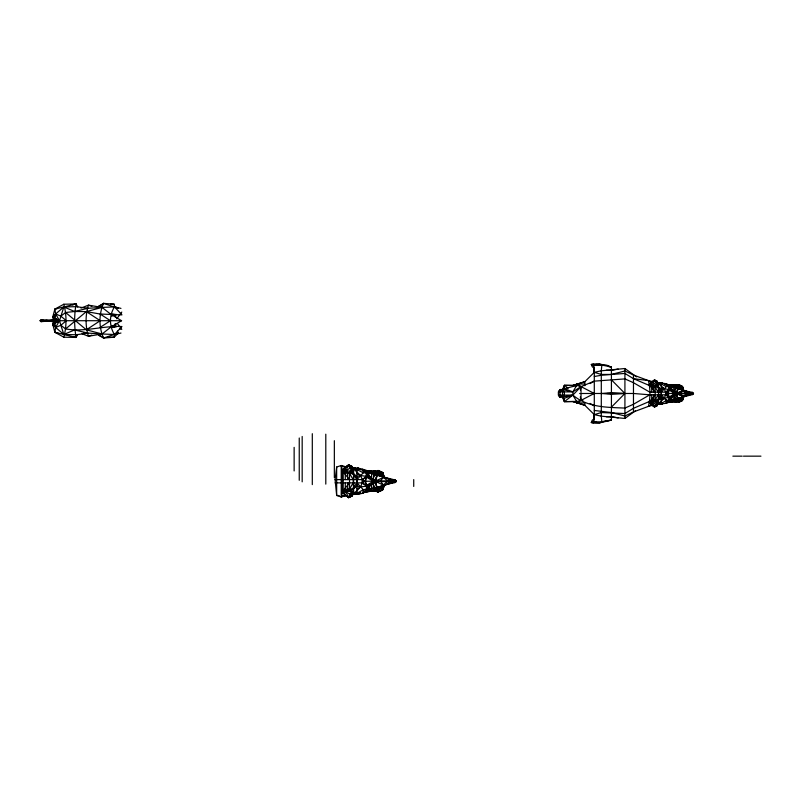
<?xml version="1.0" encoding="UTF-8"?>
<svg xmlns="http://www.w3.org/2000/svg" width="801" height="801" viewBox="0 0 801 801"><rect width="100%" height="100%" fill="white"/><g stroke="black" fill="none" stroke-linecap="round" stroke-linejoin="round"><path stroke-width="1.2" d="M120.971 308.385L114.483 306.893L102.087 307.414L88.42 305.161C85.306 315.133 85.306 326.277 88.42 336.25L102.087 333.997L114.483 334.518L120.971 333.036M345.291 467.624L341.226 465.511L336.66 467.023L335.088 479.609L336.66 495.459L341.226 496.97L345.291 494.858L345.291 495.869L341.226 496.97L341.226 465.511L345.291 466.613L345.291 468.585M341.226 496.97L342.808 491.013L347.654 488.73L351.929 491.674L352.15 495.959L348.605 497.641L342.387 492.605L342.387 482.873M356.936 492.144L353.611 493.556C357.827 489.972 363.213 485.847 362.192 479.609L367.619 476.575L367.619 470.998L360.6 469.436M661.276 402.422L658.552 403.584C662.006 400.65 666.422 397.266 665.581 392.15L670.037 389.656L670.037 385.081L664.279 383.799L674.863 385.872L681.661 385.942L682.863 387.424L683.684 390.968L682.863 387.424L681.661 386.142L682.863 387.444L683.553 390.968M117.397 331.133L118.348 333.026L103.539 338.052C98.783 327.098 98.783 314.322 103.539 303.359L114.163 304.2L114.483 306.893C109.136 315.194 109.136 326.227 114.483 334.518L114.163 337.221L103.539 338.052L99.024 335.409L102.087 333.997L111.019 326.978L121.572 320.71L111.019 314.433L102.087 307.414L99.024 306.012L98.183 307.474M347.654 479.609L347.654 473.751L352.1 470.507L352.15 466.522L348.605 464.84L342.387 469.877L342.387 479.609M657.311 384.68L657.351 381.416L654.447 380.044L649.341 384.16L654.157 386.643L657.311 384.68L653.666 387.344L633.471 378.663L624.92 373.436L601.301 375.269L594.292 376.51M635.503 410.713L624.92 418.452L601.301 416.17L594.292 414.628L584.85 405.276L577.561 402.953L572.855 395.093L572.855 391.879L577.561 384.019L581.015 386.603L594.292 393.481L581.015 400.37L576.94 401.501L564.405 401.641L562.552 397.446L562.552 389.526L564.405 385.321L572.735 385.471L584.85 381.697L594.292 372.345L601.301 374.427L611.423 374.427L624.92 370.983L633.471 375.028L648.389 380.585C650.472 388.885 650.472 398.087 648.389 406.387L633.471 411.944L624.92 415.989L611.423 412.545L594.292 410.462M77.757 334.468L76.075 337.451L63.81 337.181C66.723 326.387 66.723 315.023 63.81 304.24L76.075 303.959L77.757 306.953M353.611 474.302L350.337 470.978L356.936 476.545L356.835 482.873L353.611 487.819L353.611 474.663L349.516 472.53L349.516 489.952L356.936 485.937L360.59 486.968L367.619 485.907L368.991 486.638L372.065 483.434M656.029 385.171L661.276 389.636L661.195 394.823L658.552 398.878L658.552 388.084L655.188 386.342L655.188 400.63L661.276 397.336L664.269 398.177L670.037 397.316L671.158 397.907C684.024 385.271 675.954 389.827 666.482 384.82L666.482 384.09M389.096 479.308L381.777 475.974L381.797 472.039L378.012 470.497L373.506 471.959L364.365 470.758M341.226 465.511L342.808 471.469L347.654 473.751L344.24 468.325L348.605 464.84L352.15 466.522L351.929 470.808L342.808 471.469L342.808 491.013L351.929 491.674L352.15 495.959L348.605 497.641L344.24 494.157L347.654 488.73M653.666 387.344L650.873 382.888L654.447 380.044L657.351 381.416L657.17 384.931L649.691 385.471L655.188 392.15M594.042 373.376L593.601 365.126L601.831 365.126L611.423 366.848L611.423 420.125L601.831 421.847L593.601 421.847L594.042 413.596M115.594 317.456L115.865 314.202M593.601 421.847L594.292 414.628L594.292 372.345L593.601 365.126L607.348 365.466L610.762 366.848M73.642 336.941L76.075 337.451C74.173 326.598 74.173 314.813 76.075 303.959L72.43 304.74M353.611 487.819L353.101 482.873L353.611 474.663L356.936 476.545L360.59 475.514L367.619 476.575L368.991 475.844L370.342 477.596L375.639 481.241L377.031 487.909L371.554 488.089L366.167 490.432L367.619 489.411L378.012 488.58L381.797 487.018L382.427 485.416M658.552 398.878L658.552 388.084L661.276 389.636L664.269 388.785L670.037 389.656L671.158 389.066L674.031 391.989M661.276 394.823L666.482 400.42L666.172 403.243L658.552 404.375L658.552 394.823M114.573 327.178L114.954 323.944M363.284 470.297L375.559 471.318C368.75 472.54 365.727 467.213 369.742 476.805L374.638 481.241L377.151 487.569L383.399 485.046L395.013 482.532L395.013 479.949C384.3 477.266 374.337 474.913 364.245 471.128M674.863 396.725L676.545 399.098L676.545 401.722L674.863 401.061L666.482 402.883L666.482 402.152C674.963 398.648 683.463 396.946 692.505 394.543L692.505 392.43L682.973 390.367L677.846 388.295L676.545 394.823L677.756 398.948L681.661 398.227L682.442 400.43L678.557 402.302L674.863 401.091L667.664 402.252M382.878 476.865L383.258 473.852L381.797 472.039L378.012 470.507L375.559 472.169L373.506 471.959L381.797 475.464L382.427 477.066M682.582 389.616L682.863 387.424L682.863 390.968M63.81 304.24L54.868 309.116L55.629 313.962L54.258 319.889M58.273 333.266L54.868 332.295L55.629 327.449L53.897 320.71L52.786 324.535L54.868 332.295L63.81 337.181M364.365 491.734L373.506 490.522L378.012 491.984L382.748 489.711L383.939 485.166M682.582 397.346L682.863 399.549L683.403 397.176L682.442 400.43L681.661 400.83L682.863 399.529L683.403 397.186L682.442 400.43L681.661 400.28L682.442 400.25M580.335 390.037L581.015 386.603L594.292 381.136L624.92 378.903L633.471 382.708L649.791 392.15L668.314 392.15L669.045 386.993L666.172 383.729L658.552 382.588L658.552 392.15M383.939 484.835L382.748 489.711L381.797 490.192L383.258 488.61L384.059 485.166L382.748 489.711L381.777 486.507L389.096 483.173M383.258 488.63L384.059 485.176L383.258 488.63L382.878 485.616M682.863 398.848L683.323 396.835M683.413 397.176L682.863 399.529L682.863 396.685M384.059 477.306L383.258 473.852L383.258 474.703L382.748 472.99L381.797 472.95L382.748 472.77L384.059 477.306L383.258 473.872L381.797 472.29L382.748 472.77L381.797 475.464L377.151 474.913L375.559 482.873L377.031 487.909L381.797 487.018L381.797 490.442L378.012 491.974L375.559 490.312L373.506 490.522L375.559 491.283L377.191 490.903M57.141 308.475L54.868 309.116L52.786 316.876L53.547 319.759L53.086 320.71L41.071 321.652L40.05 320.71L41.071 319.759L53.086 320.71L53.587 321.591L59.514 320.71L63.85 306.943L76.075 303.959M365.516 479.609L366.417 473.331L362.903 469.336L358.027 468.064L354.723 468.465M563.173 389.697L564.405 385.321L576.94 385.471L581.015 386.603L581.015 392.35M381.777 475.974L377.151 474.913L374.638 481.241L372.926 479.779M103.539 303.359L103.249 304.2L99.024 306.012L103.539 303.359L118.348 308.395L114.253 306.342M682.442 386.713L682.863 388.125L682.442 386.543L681.641 389.166L683.303 390.518M42.353 320.79L46.388 321.111L53.587 319.829L55.629 313.962L63.85 306.943L76.335 306.673L87.94 308.285L102.087 307.414L86.348 311.609L74.593 311.489L65.642 312.51L60.856 316.135L55.629 313.962L52.786 316.876L54.148 319.929L42.353 320.63M348.605 497.641L349.897 494.067L351.929 491.674L351.529 495.649L348.605 497.641L345.722 491.464L348.255 489.581L352.1 491.974M653.666 399.629L650.873 404.074L654.447 406.928L657.351 405.556L657.311 402.282L654.157 400.32L649.341 402.803L654.447 406.928L657.17 402.042L653.666 399.629L633.471 408.31L624.92 413.526L601.301 412.545L594.292 414.628M374.638 481.241L368.991 475.844L366.548 477.116L365.526 481.241L362.192 482.873L366.548 485.366L370.342 484.885L372.115 483.994L373.326 481.241L372.115 478.487L366.548 477.116L366.417 476.445L362.192 479.609L360.59 475.514L353.611 468.925L356.936 470.337M593.691 421.496L593.09 422.878L591.278 422.548L592.39 420.024L594.332 418.933M684.144 395.774L681.661 398.227L677.846 398.668L676.545 393.481L671.158 389.066L669.155 390.107L668.314 393.481L665.581 394.823L669.155 396.865L673.721 395.744L674.722 393.481L673.721 391.228L669.045 389.546L665.581 392.15L664.269 388.785L658.552 383.379L661.276 384.55M54.248 326.438L52.786 324.535L53.877 320.71L53.547 321.652L55.629 327.449L63.85 334.478L76.075 337.451M348.605 464.84L349.897 468.415L351.929 470.808L351.529 466.833L348.605 464.84L345.722 471.018L348.255 472.9L352.1 470.507M654.447 380.044L657.17 384.931L656.85 381.676L654.447 380.044L652.084 385.101L657.351 381.416M111.529 316.025L112.591 313.892M353.101 482.873L349.516 489.141L347.654 490.102L347.654 482.873M658.132 394.823L655.188 399.959L653.666 400.75L653.666 394.823M52.786 324.535L55.629 327.449L59.514 320.71L55.629 313.962M678.557 399.499L674.863 401.091L676.545 400.931L678.557 402.302L681.661 401.031L681.661 398.227L676.545 399.859L670.037 400.18L666.172 403.243L669.045 399.969L668.314 394.823L649.791 394.823L633.471 404.265L624.92 408.069C606.858 407.319 587.513 407.529 572.855 395.093L564.405 398.307L562.552 397.446L564.405 395.093L564.405 391.879L562.552 389.526L564.405 388.665L572.855 391.879L562.552 389.526L560.019 389.526L558.537 391.879L558.537 395.093L560.019 397.446L572.855 395.093L581.015 386.603L572.855 391.879L558.437 391.879L558.437 395.093L560.019 397.446L562.552 395.093M558.437 391.879L560.019 389.526L562.552 391.879M54.198 320.71L53.587 321.591L46.388 321.111L41.071 319.759L41.071 321.652L46.388 320.3L53.587 321.591L58.303 320.15L59.314 320.71L54.989 318.237L53.547 319.759L58.303 321.261L54.989 323.173L53.547 321.652L54.148 321.481M666.482 402.883L670.037 401.852L671.779 397.126L675.794 393.481L677.846 398.668L681.641 397.807L689.09 394.292M373.506 477.286L375.559 474.402L375.559 471.198L371.554 471.519L363.284 469.776L363.284 470.668M674.863 390.247L676.545 387.874L676.545 385.251L666.482 384.82L670.037 385.671M112.52 315.834L113.812 314.052L112.46 315.654M389.666 483.484L387.344 481.241L395.013 479.949L396.225 480.92L396.225 481.561L377.151 487.569L381.797 487.018L378.012 491.984L378.012 487.178M679.478 401.041L678.557 402.302L678.557 398.798L674.863 400.049L678.557 400.4L681.661 398.227L679.478 401.041L676.545 400.931L678.557 400.4L681.661 401.031M116.756 318.788L121.782 312.07M353.611 479.609L353.611 467.954L363.284 472.78L373.506 473.231L378.012 474.753L378.012 470.497L381.797 475.464L377.031 474.572L375.559 481.241L368.991 486.638L367.619 486.537L368.991 489.391L371.554 490.843M673.261 401.361L671.158 400.17L670.037 397.827L671.158 397.907L676.615 393.481L677.756 388.014L681.661 388.745L681.661 385.942L678.557 384.67L674.863 385.872L681.661 388.745L678.557 384.67L676.545 386.042L681.661 388.745L677.846 388.295L693.496 393.742L692.505 394.543L686.207 393.481L688.109 391.649M395.013 479.949L394.202 480.92L395.013 482.532L396.225 481.561L375.729 481.561L375.559 482.873L375.559 479.609L375.729 481.561L383.399 485.046L387.073 484.255M682.973 390.888L676.685 393.742L693.496 393.742L682.973 396.605L676.685 393.742L676.545 392.15L676.545 394.823L676.685 393.221L693.496 393.221L692.505 392.43L691.834 393.742L692.505 394.543M380.375 480.92L383.399 477.436L396.225 480.92L375.729 480.92L375.729 481.561L376.42 481.241L375.729 480.92L383.399 477.436L387.734 480.92L383.399 485.046L380.375 480.92L380.375 481.561M682.021 395.654L676.685 393.221L682.973 390.367L686.537 393.742L682.973 396.605L680.5 393.221L682.973 390.367L688.059 392.12M680.5 393.742L680.5 393.221M367.619 487.809L362.903 493.146L358.027 494.417L353.611 493.977M349.516 482.873L342.808 491.013L342.808 471.469L344.46 471.118M356.936 479.609L363.284 472.78L362.903 469.336L360.59 469.726M655.188 394.823L649.691 401.501L657.311 402.282M661.276 392.15L666.482 386.553L666.172 383.729L664.269 384.039M658.552 404.125L661.276 403.414L666.482 400.42L669.045 399.969L670.037 398.868M114.483 334.518L121.982 326.538C103.029 325.546 84.516 332.395 65.642 328.911L60.856 325.276L59.514 320.71L54.989 318.237L58.303 320.15L55.229 320.57M350.337 491.504L353.611 488.179M611.423 407.138L624.92 393.481L611.423 379.834M658.552 399.178L656.029 401.732L661.276 397.336L661.195 394.823M347.213 466.863L349.066 465.001L346.282 466.532M387.734 480.92L389.666 478.998M675.794 393.481L672.269 396.475M359.739 469.166L358.027 468.064L356.936 469.136L353.611 468.265M658.552 382.838L661.276 383.559L662.167 382.678L658.552 382.588L660.364 383.218M350.337 491.574L356.936 485.937L356.835 482.873M65.642 328.911L86.348 311.609L100.145 314.032L121.982 314.883L114.483 306.893M55.629 327.449L60.856 325.276L66.293 320.71L60.856 316.135M662.167 402.973L658.552 404.375L662.167 404.285L661.276 403.414M689.461 394.272L688.109 395.324L686.537 393.742M362.192 479.609L365.526 481.241L366.548 485.366L372.115 483.994L375.639 481.241L372.115 478.487L366.548 477.116L373.326 481.241L366.548 485.366L366.417 489.151L367.619 489.411L362.903 493.146L363.284 489.701L356.936 482.873M665.581 392.15L668.314 393.481L669.155 396.865L673.721 395.744L676.615 393.481L673.721 391.228L669.155 390.107L674.722 393.481L669.045 397.416L665.581 394.823M372.115 483.994L375.789 481.241L372.115 478.487M673.721 395.744L676.735 393.481L673.721 391.228M376.3 482.873L373.506 482.873L369.742 485.676L368.991 489.391L367.619 491.484L363.284 492.705L363.284 491.814M668.845 401.021L670.037 400.18L669.045 399.969M381.797 472.039L373.506 473.231L378.012 473.902M381.797 487.018L378.012 489.671L375.559 490.312L381.797 490.442M679.478 385.932L678.557 386.573C672.7 386.553 666.152 388.295 661.276 383.559M654.447 406.928L656.85 405.296L657.17 402.042L657.351 405.556L654.447 406.928L652.084 401.872L657.351 405.556M65.642 312.51L86.348 329.812L100.225 320.71L86.348 311.609M100.145 327.379L110.458 320.71L100.145 314.032M353.611 482.873L353.611 494.527L356.936 493.867L358.027 494.417L360.59 492.755M590.097 383.569L594.292 381.136M353.611 494.217L356.936 493.346L363.284 489.701L366.417 489.151M58.233 321.321L54.989 323.173L59.514 320.71M351.629 492.395L353.611 491.263L351.569 491.804M371.554 471.639L368.991 473.091L367.619 475.944L368.991 475.844L368.991 477.726M673.261 385.611L671.158 386.803L670.037 389.146L671.158 389.066M378.012 488.58L373.506 490.522M375.559 489.01L378.012 487.729L373.506 489.251L378.012 489.671L379.133 490.462M676.545 399.859L678.557 398.798M352.15 466.522L345.722 471.018L342.387 469.877L344.53 469.596M651.724 404.655L648.389 406.387L653.666 404.966M115.274 334.558L118.348 333.026L114.163 337.221L108.095 337.221M358.027 468.064L356.936 468.615L353.611 467.954L358.027 468.905L353.611 467.954M356.936 488.78L360.59 486.968M370.342 484.885L371.554 484.325L371.554 491.063L363.284 492.705M596.505 421.496L593.09 422.878L599.679 422.878L611.423 420.125M610.762 420.125L603.083 421.496L599.679 422.878L591.278 422.548L592.39 421.496L591.739 421.496M81.001 308.105L88.42 305.161L91.915 306.302M355.824 493.756L353.611 494.497L360.6 493.056M584.85 385.742L584.85 381.697L572.735 385.471L576.94 385.471L564.405 388.665L564.405 385.321L568.159 388.235M347.213 495.619L346.282 495.949L349.066 497.481M653.296 405.276L652.545 405.546L654.817 406.798M342.387 492.605L345.722 491.464L352.15 495.959M677.846 398.668L685.986 395.954M91.915 335.108L88.42 336.25L82.062 333.737M603.083 421.496L601.831 421.847L601.301 416.17L601.301 370.793L601.831 365.126L603.083 365.466L599.679 364.095L591.278 364.425L592.39 366.948L594.332 368.039M656.309 402.292L658.552 401.701M54.868 309.116L63.85 306.943L74.593 311.489L87.94 308.285L85.677 308.445M670.037 401.301L666.482 402.152L676.545 401.621L670.037 401.882L670.037 397.316L669.155 396.865L671.158 397.907M364.365 491.554L367.619 490.773L367.619 485.907L366.548 485.366L368.991 486.638L368.991 484.755M377.151 487.569L381.777 486.507M594.292 372.345L601.301 370.793L624.92 368.52L636.525 376.881M618.172 369.041L611.423 370.483L606.367 370.172M364.365 491.994L371.554 490.963L375.559 491.283L375.559 488.079L373.506 485.196M651.724 405.186L653.666 404.895M686.537 393.221L692.505 392.43M649.341 384.16L651.103 383.939M677.155 392.15L674.863 392.15L671.779 389.847L670.037 385.081L676.545 385.351L666.482 384.51M591.739 365.466L592.39 365.466L591.278 364.425L599.679 364.095L607.348 365.466M365.456 471.278L367.619 471.068M601.301 393.481L611.423 392.72L624.92 393.481L611.423 394.252L601.301 393.481L579.654 393.481M662.167 403.474L658.552 404.355L662.167 403.994M606.367 416.79L611.423 416.48L618.172 417.932M649.371 381.596L651.724 381.486L651.724 382.317L648.389 380.585L633.471 378.663M379.133 472.019L375.559 472.169L378.012 472.81L381.797 475.464M658.552 383.038L662.167 382.968L662.167 383.499M674.863 401.551L676.545 401.491M371.554 491.063L375.559 491.003M367.619 490.773L367.619 491.484L375.559 491.163L373.506 491.073M110.518 304.2L114.163 304.2M40.05 320.71L121.572 320.71M609.02 366.848L611.423 366.848M576.56 384.019L584.85 384.019M606.928 393.481L633.471 393.481L649.791 394.823M665.581 393.481L676.735 393.481M674.863 394.823L677.155 394.823M558.437 395.093L572.855 395.093L564.405 401.641L563.173 397.276M582.938 400.37L581.015 400.37L577.561 402.953L572.735 401.501L564.405 401.641L564.405 398.307M576.94 401.501L572.735 401.501L584.85 405.276L584.85 402.953L576.56 402.953M732.865 456.159L742.197 456.159M743.478 456.159L760.95 456.159M335.088 479.609L363.284 479.609M376.3 479.609L373.506 479.609L373.506 471.298M362.192 481.241L375.789 481.241M335.088 482.873L363.284 482.873M674.863 385.421L676.545 385.481M373.506 471.409L375.559 471.479M673.261 394.823L673.261 401.531L676.545 401.722M339.123 495.579L336.66 495.459L336.66 467.023M342.828 495.759L345.291 495.869M53.587 319.829L58.303 320.15M83.414 332.805L102.087 333.997L86.348 329.812M658.552 399.459L661.276 399.669L664.269 398.177L666.482 400.42M678.557 387.474L674.863 386.913L678.557 388.165L678.557 384.67L681.661 385.942M387.734 481.561L395.013 482.532M55.229 320.851L58.303 321.261M596.284 364.425L598.617 364.845M119.449 328.921L121.782 329.341L117.477 323.584M677.846 388.295L685.986 391.018M364.365 470.928L367.619 471.709M54.868 332.295L63.85 334.478L76.335 334.748L87.94 333.136L74.593 329.932L63.85 334.478L60.856 325.276M656.309 384.68L658.552 385.271L656.6 384.16M351.569 470.678L353.611 471.218L351.629 470.087M592.39 364.425L594.332 364.946M648.389 380.585L651.724 381.486M377.151 474.913L387.073 478.227M359.739 469.096L356.936 468.385L356.936 494.157L358.027 494.057M596.505 365.466L593.09 364.095L593.691 365.466M99.024 335.409L103.249 337.211L103.539 338.052M672.269 390.498L673.261 390.958M661.276 382.938L662.167 383.369M661.276 387.304L664.269 388.785M356.936 473.701L360.59 475.514M347.654 472.38L349.516 473.341L353.101 479.609M676.545 387.113L678.557 388.165M375.559 473.471L378.012 474.753M590.097 403.404L594.292 405.837M668.845 385.942L670.037 386.783L666.172 383.729M366.167 472.049L367.619 473.071L362.903 469.336M362.192 482.873L366.417 486.037L365.516 482.873M356.936 493.346L358.027 494.417M656.029 385.241L658.552 387.794M669.045 386.993L670.037 388.105M366.417 473.331L367.619 474.673M349.516 479.609L342.808 471.469M112.46 325.757L113.792 327.419L112.52 325.586M658.552 388.084L661.195 392.15M353.611 474.663L356.835 479.609M658.132 392.15L655.188 387.013L653.666 386.222L653.666 392.15M353.611 473.952L354.693 475.844M111.529 325.386L112.591 327.519M382.748 476.845L382.748 472.77L383.258 474.703M580.335 396.926L581.015 400.37L581.015 393.481M383.258 473.872L383.939 477.316M114.573 314.242L114.823 316.395M382.748 472.77L382.948 475.123M115.594 323.954L115.865 327.209M682.442 386.543L682.442 389.676M682.442 397.296L682.442 400.43M674.863 385.331L674.863 401.641M673.261 385.431L673.261 392.15M661.276 382.898L661.276 404.074M651.724 386.032L651.724 392.15M651.724 394.823L651.724 400.941M651.724 403.864L651.724 405.486M633.471 375.028L633.471 411.944M624.92 368.52L624.92 418.452M560.019 389.526L560.019 397.446M413.727 479.589L413.727 486.447M382.748 485.636L382.748 489.711M373.506 482.873L373.506 491.183M371.554 471.419L371.554 478.157M345.291 472.149L345.291 479.609M345.291 482.873L345.291 490.332M342.177 479.609L342.177 482.873M334.347 440.69L334.347 477.606M325.797 434.182L325.797 484.114M312.3 433.691L312.3 484.605M302.177 436.455L302.177 481.842M299.244 438.007L299.244 480.29M294.137 447.358L294.137 470.938M654.817 380.175L653.296 381.697L652.545 381.426L654.817 380.175M356.936 493.696L353.611 494.517L356.936 493.696M661.276 383.268L658.552 382.598L661.276 383.268"/></g></svg>
